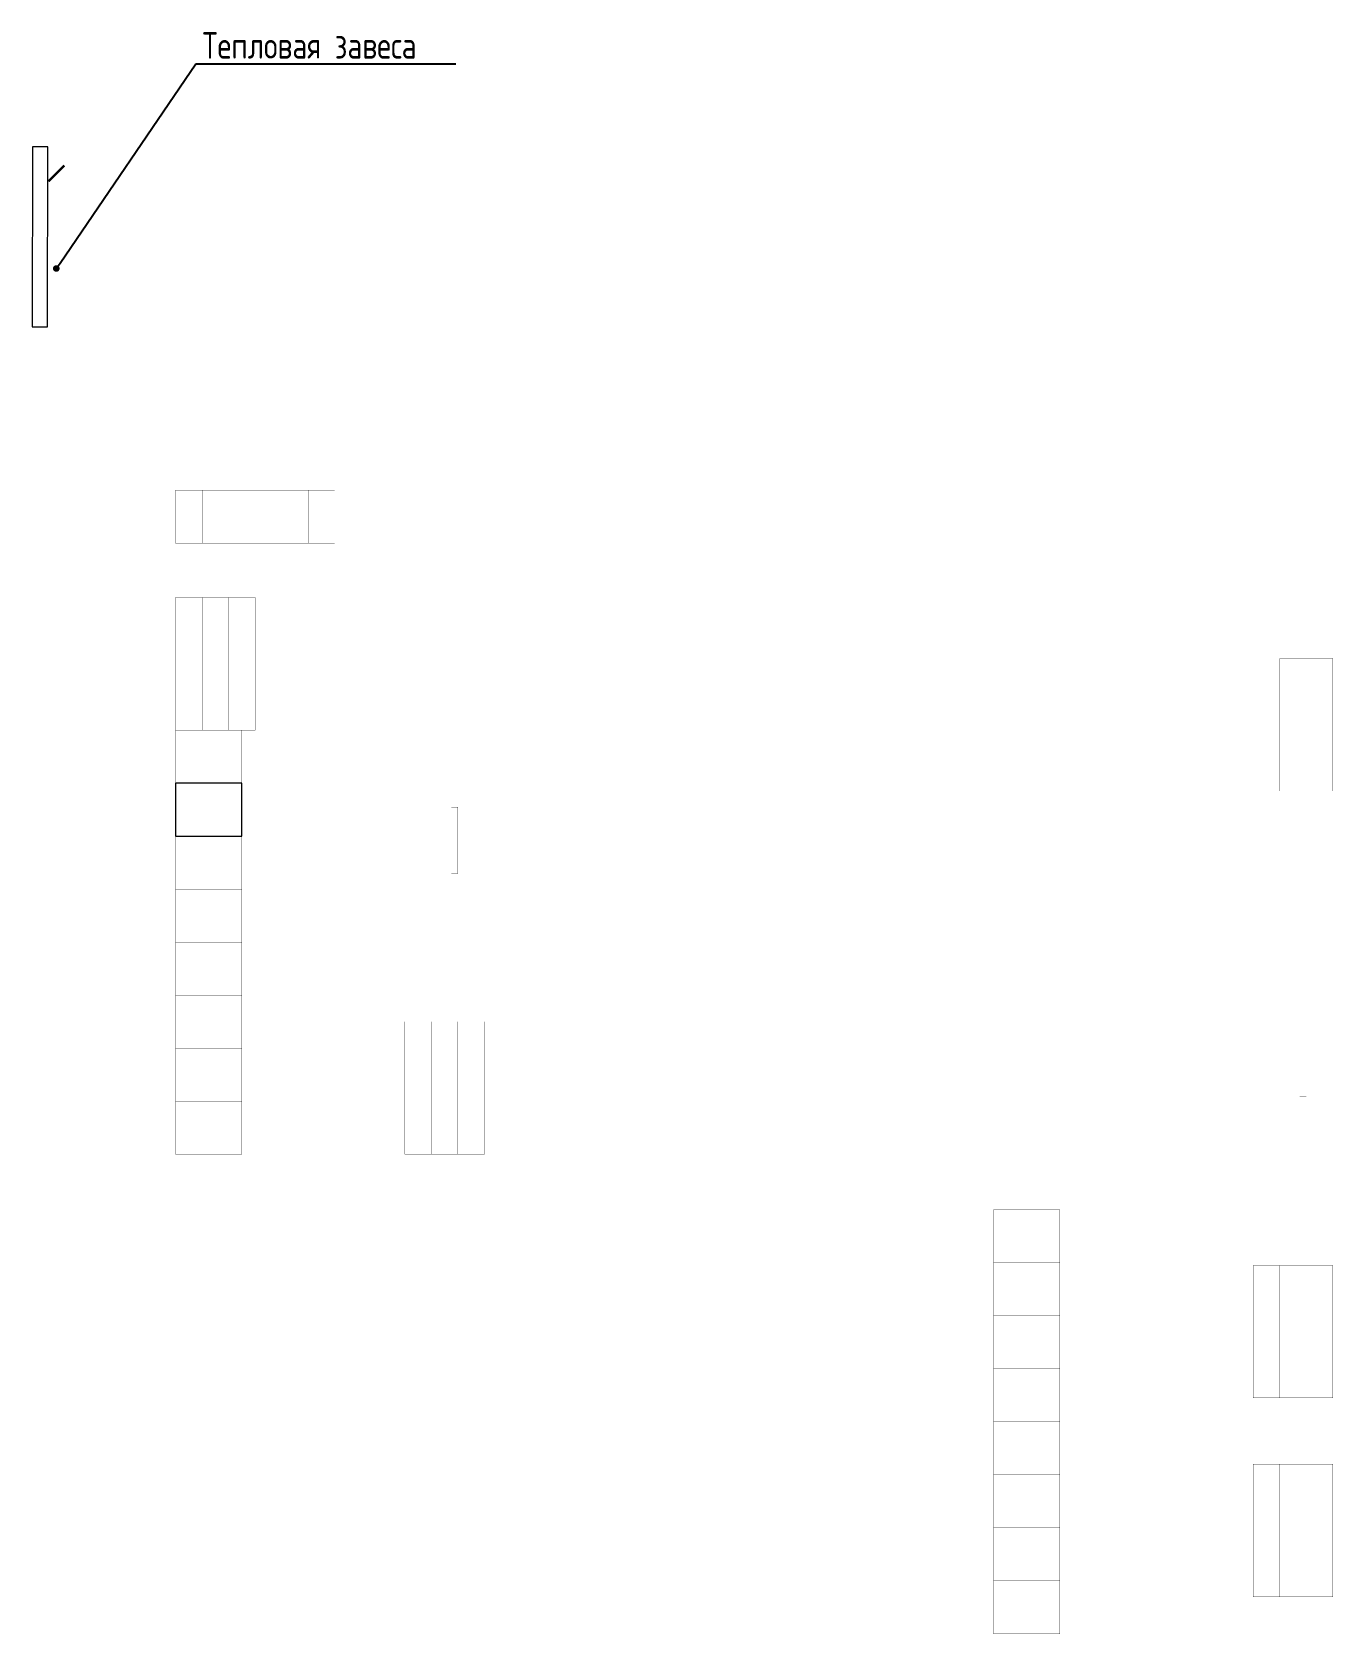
# Model space of a CAD drawing. Header units: millimetres. Extents: x -217756 to 263180, y 55413 to 130608.
# Drawn here: x -197647 to -187833, y 118520 to 130608 of the extents above; entities that cross this region are included whole.
import ezdxf
from ezdxf import colors
from ezdxf.entities.mleader import LeaderData, LeaderLine
from ezdxf.math import Vec2, Vec3

# ---------------------------------------------------------------- set-up
doc = ezdxf.new("R2010")
doc.units = ezdxf.units.MM
doc.layers.add('ТХ_мебель передв', color=250, linetype='Continuous', lineweight=13)
doc.layers.add('ТХ_пищеблок', color=30, linetype='Continuous', lineweight=20)
doc.layers.add('ТХ_привязка ТХ', color=7, linetype='Continuous', true_color=0x163d5c)
doc.styles.add('Arial Narrow_6', font='ARIALN.TTF', dxfattribs={"width": 0.85, "height": 200})

# ---------------------------------------------------------------- blocks, each defined once
blk = doc.blocks.new('У133')
at = {"ltscale": 0.1, "const_width": 2}
blk.add_lwpolyline([(164687.6560286032, -95912.01832953669), (165187.6560286032, -95912.01832953669), (165187.6560286032, -96312.01832953669), (164687.6560286032, -96312.01832953669)], close=True, dxfattribs=at)
blk = doc.blocks.new('A$Cbd7af95c')
at = {"layer": 'ТХ_мебель передв'}
for p in [(-143017.6421639394, 90651.60944778554), (-143017.6421639394, 90251.60944778554), (-143017.6421639394, 89851.60944778554), (-143017.6421639394, 89451.60944778554), (-143017.6421639394, 89051.60944778554), (-143017.6421639394, 88651.60944778554), (-143017.6421639394, 88251.60944778554), (-143017.6421639394, 87851.60944778554), (-136847.6026743432, 87031.94234459277), (-136847.6026743432, 86631.94234459277), (-136847.6026743432, 86231.94234459277), (-136847.6026743432, 85831.94234459277), (-136847.6026743432, 85431.94234459277), (-136847.6026743432, 85031.94234459277), (-136847.6026743432, 84631.94234459277), (-136847.6026743432, 84231.94234459277)]:
    blk.add_blockref('У133', p, dxfattribs=at)
blk = doc.blocks.new('У134')
at = {"ltscale": 0.1, "const_width": 2}
blk.add_lwpolyline([(165061.7724444166, -97246.65364552572), (166061.7724444166, -97246.65364552572), (166061.7724444166, -97646.65364552572), (165061.7724444166, -97646.65364552572)], close=True, dxfattribs=at)
blk = doc.blocks.new('A$C6e6b3f2e')
at = {"layer": 'ТХ_мебель передв'}
for name, p in [('У134', (-164961.7719121706, 97046.63312467413)), ('У133', (-164587.6421639395, 93901.60944778558)), ('У133', (-164587.6421639395, 93101.60944778558)), ('У133', (-164587.6421639395, 92701.60944778558)), ('У133', (-164587.6421639395, 92301.60944778558)), ('У133', (-164587.6421639395, 91901.60944778558)), ('У133', (-164587.6421639395, 91501.60944778558)), ('У133', (-164587.6421639395, 91101.60944778558)), ('У133', (-158417.6026743432, 90281.94234459281)), ('У133', (-158417.6026743432, 89881.94234459281)), ('У133', (-158417.6026743432, 89481.94234459281)), ('У133', (-158417.6026743432, 89081.94234459281)), ('У133', (-158417.6026743432, 88681.94234459281)), ('У133', (-158417.6026743432, 88281.94234459281)), ('У133', (-158417.6026743432, 87881.94234459281)), ('У133', (-158417.6026743432, 87481.94234459281))]:
    blk.add_blockref(name, p, dxfattribs=at)
at = {"layer": 'ТХ_мебель передв', "rotation": 90}
for p in [(-97146.6504523794, -167072.1813261677), (-95416.65364552572, -170272.1860117646), (-89016.65314656546, -172111.8281788014), (-89016.65314656546, -173611.8206194225)]:
    blk.add_blockref('У134', p, dxfattribs=at)
blk = doc.blocks.new('A$C1aa0d97c')
at = {"layer": 'ТХ_мебель передв'}
blk.add_blockref('У134', (-425268.0839431051, 111596.6331246744), dxfattribs=at)
at = {"layer": 'ТХ_мебель передв', "rotation": 90}
for p in [(-357452.9624833139, -152522.1813261674), (-349322.9656764602, -152981.5364012846), (-355722.9656764602, -155722.1860117643), (-349322.9651775, -157561.8281788012), (-349322.9651775, -159061.8206194223)]:
    blk.add_blockref('У134', p, dxfattribs=at)
blk = doc.blocks.new('_ArchTick')
at = {"color": 0, "linetype": 'ByBlock', "const_width": 0.15}
blk.add_lwpolyline([(-0.5, -0.5), (0.5, 0.5)], dxfattribs=at)
blk = doc.blocks.new('_Dot')
at = {"color": 0, "linetype": 'ByBlock', "lineweight": -2}
blk.add_line((-0.5, 0), (-1, 0), dxfattribs=at)
at = {"color": 0, "linetype": 'ByBlock', "const_width": 0.5}
blk.add_lwpolyline([(-0.25, 0, 1), (0.25, 0, 1)], format="xyb", close=True, dxfattribs=at)

msp = doc.modelspace()

# ---------------------------------------------------------------- linework, layer by layer
at = {"layer": 'ТХ_мебель передв'}
msp.add_lwpolyline([(-196563.9012463191, 124540.2735766014), (-196063.9012463191, 124540.2735766014), (-196063.9012463191, 124940.2735766014), (-196563.9012463191, 124940.2735766014)], close=True, dxfattribs=at)
at = {"layer": 'ТХ_мебель передв', "const_width": 2}
for points in [[(-194433.9146120228, 124758.3502732824), (-194433.9146120228, 124258.3502732824), (-194483.9146120228, 124258.3502732824), (-194483.9146120228, 124758.3502732824)], [(-188033.9151109828, 122576.1702841795), (-188033.9151109828, 122076.1702841795), (-188083.9151109828, 122076.1702841795), (-188083.9151109828, 122576.1702841795)]]:
    msp.add_lwpolyline(points, close=True, dxfattribs=at)
at = {"layer": 'ТХ_пищеблок'}
for p, q in [((-197644.7084991129, 129741.3766855111), (-197646.9052893312, 128384.2379859795)), ((-197528.6025383861, 129741.3766855111), (-197644.7084991129, 129741.3766855111)), ((-197530.7993286045, 128384.2379859795), (-197528.6025383861, 129741.3766855111)), ((-197646.9052893312, 128384.2379859795), (-197530.7993286045, 128384.2379859795))]:
    msp.add_line(p, q, dxfattribs=at)

# ---------------------------------------------------------------- block references
msp.add_blockref('A$C1aa0d97c', (63842.39691995157, 112800.6824583522))
at = {"layer": 'ТХ_мебель передв'}
for name, p in [('A$C6e6b3f2e', (-196663.9151109829, 127350.6824583525)), ('A$Cbd7af95c', (-218233.915110983, 130600.6824583525))]:
    msp.add_blockref(name, p, dxfattribs=at)
at = {"layer": 'ТХ_привязка ТХ', "ltscale": 100, "xscale": 120, "yscale": 120, "zscale": 120}
msp.add_blockref('_ArchTick', (-197463.915110983, 129541.6857384438), dxfattribs=at)

# ---------------------------------------------------------------- leaders
at = {"layer": 'ТХ_привязка ТХ'}
ml = msp.add_multileader_mtext('Standard', dxfattribs=at)
ml.set_content('{\\fISOCPEUR|b0|i0|c204|p34;\\W0.8;Тепловая завеса}', color=256, style='Arial Narrow_6')
ml.set_leader_properties()
ml.set_arrow_properties(name='DOT')
ml.build(insert=Vec2(0, 0))
ml.multileader.update_dxf_attribs({"text_left_attachment_type": 6, "text_right_attachment_type": 6, "dogleg_length": 50, "arrow_head_size": 50})
ctx = ml.context
ctx.base_point, ctx.char_height, ctx.arrow_head_size, ctx.landing_gap_size, ctx.plane_origin = Vec3(-196361.4704185067, 130367.697174356), 200, 50, 0.09, Vec3(-189049.2538489114, 167391.5436498533)
ctx.left_attachment, ctx.right_attachment = 6, 6
notes = []
notes.append((ctx, [(0, (1, 1, 0), (-196411.4704185067, 130367.697174356), (1, 0), 50, [(0, [(-197463.915110983, 128823.91124939)], 0, [])])]))
ctx.mtext.insert, ctx.mtext.width, ctx.mtext.defined_height, ctx.mtext.flow_direction = Vec3(-196361.3804185067, 130607.697174356), 4921.797671047811, 5836.583890470031, 5
for ctx, leaders in notes:
    for number, flags, end, landing, length, lines in leaders:
        leader = LeaderData()
        leader.index, (leader.has_last_leader_line, leader.has_dogleg_vector, leader.attachment_direction) = number, flags
        leader.last_leader_point, leader.dogleg_vector, leader.dogleg_length = Vec3(end), Vec3(landing), length
        for number, points, colour, breaks in lines:
            line = LeaderLine()
            line.index, line.vertices, line.color, line.breaks = number, Vec3.list(points), colors.encode_raw_color(colour), breaks
            leader.lines.append(line)
        ctx.leaders.append(leader)

doc.saveas('drawing.dxf')
